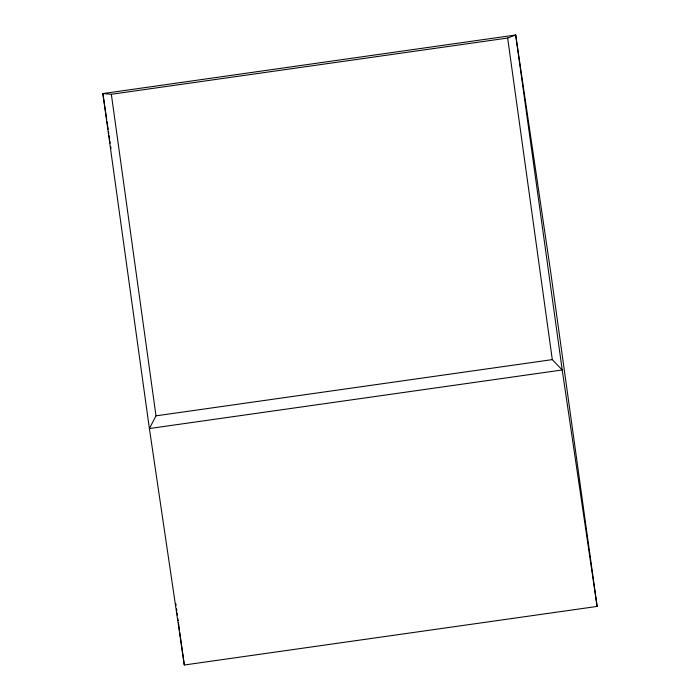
<?xml version="1.0" encoding="UTF-8"?>
<svg xmlns="http://www.w3.org/2000/svg" width="700" height="700" viewBox="0 0 700 700"><rect width="100%" height="100%" fill="white"/><g stroke="black" fill="none" stroke-linecap="round" stroke-linejoin="round"><path stroke-width="1.05" d="M106.697 119.49L102.874 93.572L111.344 94.272L156.004 415.844L149.389 428.54L184.31 665L597.126 606.428L550.611 271.46L515.69 35L102.874 93.572L149.389 428.54L562.214 369.967L597.126 606.428M507.649 38.045L515.69 35L562.214 369.967L552.309 359.616L507.649 38.045L111.344 94.272M156.004 415.844L552.309 359.616M107.021 121.643L108.132 129.202M108.456 131.364L108.771 133.525M109.086 135.686L109.567 138.924M109.891 141.085L110.206 143.237M110.688 146.484L111.002 148.636M175.752 603.409L176.059 605.57M176.505 608.816L176.803 610.969M177.109 613.13L177.406 615.291M177.861 618.538L178.159 620.699M178.456 622.86L179.506 630.42M179.812 632.581L184.31 665"/></g></svg>
